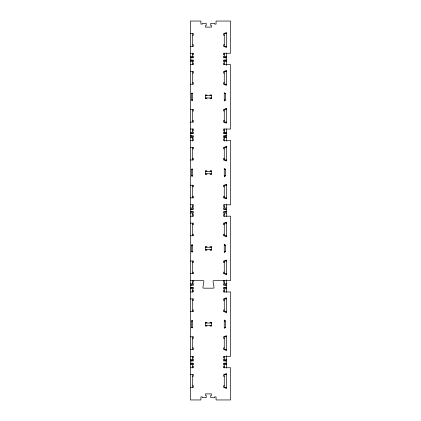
<?xml version="1.0" encoding="UTF-8"?>
<svg xmlns="http://www.w3.org/2000/svg" width="421" height="421" viewBox="0 0 421 421"><rect width="100%" height="100%" fill="white"/><g stroke="black" fill="none" stroke-linecap="round" stroke-linejoin="round"><path stroke-width="0.63" d="M226.54 32.922L225.025 32.922L225.025 33.68M190.418 33.68L193.45 33.68L193.45 35.196L192.692 35.196M226.54 33.68L223.509 33.68L223.509 35.196L224.267 35.196M192.692 44.794L193.45 44.794L193.45 46.31L190.418 46.31M224.267 44.794L223.509 44.794L223.509 46.31L226.54 46.31M226.54 47.068L225.025 47.068L225.025 46.31M190.418 53.257L193.45 53.257L193.45 54.772L192.692 54.772M224.267 54.772L223.509 54.772L223.509 53.257L230.582 53.257L230.582 21.05L216.057 21.05L216.057 24.081L214.542 24.081L214.542 23.323L210.753 23.323L210.753 25.597L211.51 25.597L211.51 27.112L205.448 27.112L205.448 25.597L206.206 25.597L206.206 23.323L202.417 23.323L202.417 24.081L200.901 24.081L200.901 21.05L190.418 21.05L190.418 399.95L200.901 399.95L200.901 396.919L202.417 396.919L202.417 397.677L206.206 397.677L206.206 395.403L205.448 395.403L205.448 393.888L211.51 393.888L211.51 395.403L210.753 395.403L210.753 397.677L214.542 397.677L214.542 396.919L216.057 396.919L216.057 399.95L230.582 399.95L230.582 367.743L223.509 367.743L223.509 366.228L224.267 366.228M192.692 56.288L193.45 56.288L193.45 57.803L190.418 57.803M224.267 56.288L223.509 56.288L223.509 57.803L226.54 57.803M190.418 56.446L191.555 56.446L191.555 57.93M226.54 56.446L225.403 56.446L225.403 57.93M190.418 60.077L193.45 60.077L193.45 61.592L192.692 61.592M226.54 60.077L223.509 60.077L223.509 61.592L224.267 61.592M190.418 61.498L191.555 61.498L191.555 60.014M226.54 61.498L225.403 61.498L225.403 60.014M192.692 63.108L193.45 63.108L193.45 64.623L190.418 64.623M224.267 63.108L223.509 63.108L223.509 64.623L230.582 64.623L230.582 129.036L223.509 129.036L223.509 130.552L224.267 130.552M226.54 70.812L225.025 70.812L225.025 71.57M190.418 71.57L193.45 71.57L193.45 73.086L192.692 73.086M226.54 71.57L223.509 71.57L223.509 73.086L224.267 73.086M192.692 82.684L193.45 82.684L193.45 84.2L190.418 84.2M224.267 82.684L223.509 82.684L223.509 84.2L226.54 84.2M226.54 84.958L225.025 84.958L225.025 84.2M191.555 93.672L192.692 93.672L192.692 99.987A0.568 0.568 0 0 1 192.123 100.556A0.568 0.568 0 0 1 191.555 99.987L191.555 93.672A0.568 0.568 0 0 1 192.123 93.104A0.568 0.568 0 0 1 192.692 93.672M225.403 93.672L224.267 93.672A0.568 0.568 0 0 1 224.835 93.104A0.568 0.568 0 0 1 225.403 93.672L225.403 99.987A0.568 0.568 0 0 1 224.835 100.556A0.568 0.568 0 0 1 224.267 99.987L225.403 99.987M205.322 95.693L211.637 95.693M205.322 97.967L211.637 97.967M191.555 99.987L192.692 99.987M226.54 108.702L225.025 108.702L225.025 109.46M190.418 109.46L193.45 109.46L193.45 110.976L192.692 110.976M226.54 109.46L223.509 109.46L223.509 110.976L224.267 110.976M192.692 120.574L193.45 120.574L193.45 122.09L190.418 122.09M224.267 120.574L223.509 120.574L223.509 122.09L226.54 122.09M226.54 122.848L225.025 122.848L225.025 122.09M190.418 129.036L193.45 129.036L193.45 130.552L192.692 130.552M192.692 132.068L193.45 132.068L193.45 133.583L190.418 133.583M224.267 132.068L223.509 132.068L223.509 133.583L226.54 133.583M224.267 132.194L224.835 132.194M190.418 132.226L191.555 132.226L191.555 133.899M226.54 132.226L225.403 132.226L225.403 133.899M224.267 133.278L224.835 133.278M190.418 135.857L193.45 135.857L193.45 137.372L192.692 137.372M226.54 135.857L223.509 135.857L223.509 137.372L224.267 137.372M224.267 136.162L224.835 136.162M190.418 137.246L192.692 137.246M224.267 137.246L226.54 137.246M192.692 138.888L193.45 138.888L193.45 140.404L190.418 140.404M224.267 138.888L223.509 138.888L223.509 140.404L230.582 140.404L230.582 204.816L223.509 204.816L223.509 206.332L224.267 206.332M226.54 146.592L225.025 146.592L225.025 147.35M190.418 147.35L193.45 147.35L193.45 148.866L192.692 148.866M226.54 147.35L223.509 147.35L223.509 148.866L224.267 148.866M192.692 158.464L193.45 158.464L193.45 159.98L190.418 159.98M224.267 158.464L223.509 158.464L223.509 159.98L226.54 159.98M226.54 160.738L225.025 160.738L225.025 159.98M191.555 169.452L192.692 169.452L192.692 175.768A0.568 0.568 0 0 1 192.123 176.336A0.568 0.568 0 0 1 191.555 175.768L191.555 169.452A0.568 0.568 0 0 1 192.123 168.884A0.568 0.568 0 0 1 192.692 169.452M225.403 169.452L224.267 169.452A0.568 0.568 0 0 1 224.835 168.884A0.568 0.568 0 0 1 225.403 169.452L225.403 175.768A0.568 0.568 0 0 1 224.835 176.336A0.568 0.568 0 0 1 224.267 175.768L225.403 175.768M205.322 171.473L211.637 171.473M205.322 173.747L211.637 173.747M191.555 175.768L192.692 175.768M226.54 184.482L225.025 184.482L225.025 185.24M190.418 185.24L193.45 185.24L193.45 186.756L192.692 186.756M226.54 185.24L223.509 185.24L223.509 186.756L224.267 186.756M192.692 196.354L193.45 196.354L193.45 197.87L190.418 197.87M224.267 196.354L223.509 196.354L223.509 197.87L226.54 197.87M226.54 198.628L225.025 198.628L225.025 197.87M190.418 204.816L193.45 204.816L193.45 206.332L192.692 206.332M192.692 207.848L193.45 207.848L193.45 209.363L190.418 209.363M224.267 207.848L223.509 207.848L223.509 209.363L226.54 209.363M190.418 208.006L191.555 208.006L191.555 209.49M226.54 208.006L225.403 208.006L225.403 209.49M190.418 211.637L193.45 211.637L193.45 213.152L192.692 213.152M226.54 211.637L223.509 211.637L223.509 213.152L224.267 213.152M190.418 213.058L191.555 213.058L191.555 211.574M226.54 213.058L225.403 213.058L225.403 211.574M192.692 214.668L193.45 214.668L193.45 216.184L190.418 216.184M224.267 214.668L223.509 214.668L223.509 216.184L230.582 216.184L230.582 280.597L213.794 280.597A0.758 0.758 0 0 0 213.047 281.481L214.015 287.29A0.758 0.758 0 0 1 213.268 288.175L203.69 288.175A0.758 0.758 0 0 1 202.943 287.29L203.911 281.481A0.758 0.758 0 0 0 203.164 280.597L190.418 280.597M226.54 222.372L225.025 222.372L225.025 223.13M190.418 223.13L193.45 223.13L193.45 224.646L192.692 224.646M226.54 223.13L223.509 223.13L223.509 224.646L224.267 224.646M192.692 234.244L193.45 234.244L193.45 235.76L190.418 235.76M224.267 234.244L223.509 234.244L223.509 235.76L226.54 235.76M226.54 236.518L225.025 236.518L225.025 235.76M191.555 245.232L192.692 245.232L192.692 251.547A0.568 0.568 0 0 1 192.123 252.116A0.568 0.568 0 0 1 191.555 251.547L191.555 245.232A0.568 0.568 0 0 1 192.123 244.664A0.568 0.568 0 0 1 192.692 245.232M225.403 245.232L224.267 245.232A0.568 0.568 0 0 1 224.835 244.664A0.568 0.568 0 0 1 225.403 245.232L225.403 251.547A0.568 0.568 0 0 1 224.835 252.116A0.568 0.568 0 0 1 224.267 251.547L225.403 251.547M205.322 247.253L211.637 247.253M205.322 249.527L211.637 249.527M191.555 251.547L192.692 251.547M226.54 260.262L225.025 260.262L225.025 261.02M190.418 261.02L193.45 261.02L193.45 262.536L192.692 262.536M226.54 261.02L223.509 261.02L223.509 262.536L224.267 262.536M192.692 272.134L193.45 272.134L193.45 273.65L190.418 273.65M224.267 272.134L223.509 272.134L223.509 273.65L226.54 273.65M226.54 274.408L225.025 274.408L225.025 273.65M192.692 282.112L193.45 282.112L193.45 280.597M224.267 282.112L223.509 282.112L223.509 280.597M192.692 283.628L193.45 283.628L193.45 285.143L190.418 285.143M224.267 283.628L223.509 283.628L223.509 285.143L226.54 285.143M190.418 283.786L191.555 283.786L191.555 285.27M226.54 283.786L225.403 283.786L225.403 285.27M190.418 287.417L193.45 287.417L193.45 288.932L192.692 288.932M226.54 287.417L223.509 287.417L223.509 288.932L224.267 288.932M190.418 288.838L191.555 288.838L191.555 287.354M226.54 288.838L225.403 288.838L225.403 287.354M192.692 290.448L193.45 290.448L193.45 291.963L190.418 291.963M224.267 290.448L223.509 290.448L223.509 291.963L230.582 291.963L230.582 356.377L223.509 356.377L223.509 357.892L224.267 357.892M226.54 298.152L225.025 298.152L225.025 298.91M190.418 298.91L193.45 298.91L193.45 300.426L192.692 300.426M226.54 298.91L223.509 298.91L223.509 300.426L224.267 300.426M192.692 310.024L193.45 310.024L193.45 311.54L190.418 311.54M224.267 310.024L223.509 310.024L223.509 311.54L226.54 311.54M226.54 312.298L225.025 312.298L225.025 311.54M191.555 321.012L192.692 321.012L192.692 327.327A0.568 0.568 0 0 1 192.123 327.896A0.568 0.568 0 0 1 191.555 327.327L191.555 321.012A0.568 0.568 0 0 1 192.123 320.444A0.568 0.568 0 0 1 192.692 321.012M225.403 321.012L224.267 321.012A0.568 0.568 0 0 1 224.835 320.444A0.568 0.568 0 0 1 225.403 321.012L225.403 327.327A0.568 0.568 0 0 1 224.835 327.896A0.568 0.568 0 0 1 224.267 327.327L225.403 327.327M205.322 323.033L211.637 323.033M205.322 325.307L211.637 325.307M191.555 327.327L192.692 327.327M226.54 336.042L225.025 336.042L225.025 336.8M190.418 336.8L193.45 336.8L193.45 338.316L192.692 338.316M226.54 336.8L223.509 336.8L223.509 338.316L224.267 338.316M192.692 347.914L193.45 347.914L193.45 349.43L190.418 349.43M224.267 347.914L223.509 347.914L223.509 349.43L226.54 349.43M226.54 350.188L225.025 350.188L225.025 349.43M190.418 356.377L193.45 356.377L193.45 357.892L192.692 357.892M192.692 359.408L193.45 359.408L193.45 360.923L190.418 360.923M224.267 359.408L223.509 359.408L223.509 360.923L226.54 360.923M190.418 359.566L191.555 359.566L191.555 361.05M226.54 359.566L225.403 359.566L225.403 361.05M190.418 363.197L193.45 363.197L193.45 364.712L192.692 364.712M226.54 363.197L223.509 363.197L223.509 364.712L224.267 364.712M190.418 364.618L191.555 364.618L191.555 363.134M226.54 364.618L225.403 364.618L225.403 363.134M192.692 366.228L193.45 366.228L193.45 367.743L190.418 367.743M226.54 373.932L225.025 373.932L225.025 374.69M190.418 374.69L193.45 374.69L193.45 376.206L192.692 376.206M226.54 374.69L223.509 374.69L223.509 376.206L224.267 376.206M192.692 385.804L193.45 385.804L193.45 387.32L190.418 387.32M224.267 385.804L223.509 385.804L223.509 387.32L226.54 387.32M226.54 388.078L225.025 388.078L225.025 387.32M226.54 32.67L226.54 47.32M226.54 52.967L226.54 65.366M226.54 70.56L226.54 85.21M226.54 108.45L226.54 123.1M226.54 128.968L226.54 141.135M226.54 146.34L226.54 160.99M226.54 184.23L226.54 198.88M226.54 204.096L226.54 216.473M226.54 222.12L226.54 236.77M226.54 260.01L226.54 274.66M226.54 279.876L226.54 292.253M226.54 297.9L226.54 312.55M226.54 335.79L226.54 350.44M226.54 355.656L226.54 368.033M226.54 373.68L226.54 388.33M225.403 135.573L225.403 137.246M224.267 33.68L224.267 46.31M224.267 53.151L224.267 57.656M224.267 60.224L224.267 64.729M224.267 71.57L224.267 84.2M224.267 92.662L224.267 100.998M224.267 109.46L224.267 122.09M224.267 128.921L224.267 133.404M224.267 135.967L224.267 141.135M224.267 147.35L224.267 159.98M224.267 168.442L224.267 176.778M224.267 185.24L224.267 197.87M224.267 204.711L224.267 209.216M224.267 211.784L224.267 216.289M224.267 223.13L224.267 235.76M224.267 244.222L224.267 252.558M224.267 261.02L224.267 273.65M224.267 280.491L224.267 284.996M224.267 287.564L224.267 292.069M224.267 298.91L224.267 311.54M224.267 320.002L224.267 328.338M224.267 336.8L224.267 349.43M224.267 356.271L224.267 360.776M224.267 363.344L224.267 367.849M224.267 374.69L224.267 387.32M210.121 95.693L210.121 94.936L211.637 94.936L211.637 98.724L210.121 98.724L210.121 97.967M210.121 171.473L210.121 170.715L211.637 170.715L211.637 174.505L210.121 174.505L210.121 173.747M210.121 247.253L210.121 246.495L211.637 246.495L211.637 250.285L210.121 250.285L210.121 249.527M210.121 323.033L210.121 322.275L211.637 322.275L211.637 326.065L210.121 326.065L210.121 325.307M206.837 95.693L206.837 94.936L205.322 94.936L205.322 98.724L206.837 98.724L206.837 97.967M206.837 171.473L206.837 170.715L205.322 170.715L205.322 174.505L206.837 174.505L206.837 173.747M206.837 247.253L206.837 246.495L205.322 246.495L205.322 250.285L206.837 250.285L206.837 249.527M206.837 323.033L206.837 322.275L205.322 322.275L205.322 326.065L206.837 326.065L206.837 325.307M192.692 33.68L192.692 46.31M192.692 53.151L192.692 57.656M192.692 60.224L192.692 64.729M192.692 71.57L192.692 84.2M192.692 109.46L192.692 122.09M192.692 128.921L192.692 133.404M192.692 135.967L192.692 141.135M192.692 147.35L192.692 159.98M192.692 185.24L192.692 197.87M192.692 204.711L192.692 209.216M192.692 211.784L192.692 216.289M192.692 223.13L192.692 235.76M192.692 261.02L192.692 273.65M192.692 280.491L192.692 284.996M192.692 287.564L192.692 292.069M192.692 298.91L192.692 311.54M192.692 336.8L192.692 349.43M192.692 356.271L192.692 360.776M192.692 363.344L192.692 367.849M192.692 374.69L192.692 387.32M191.555 135.573L191.555 137.246"/></g></svg>
